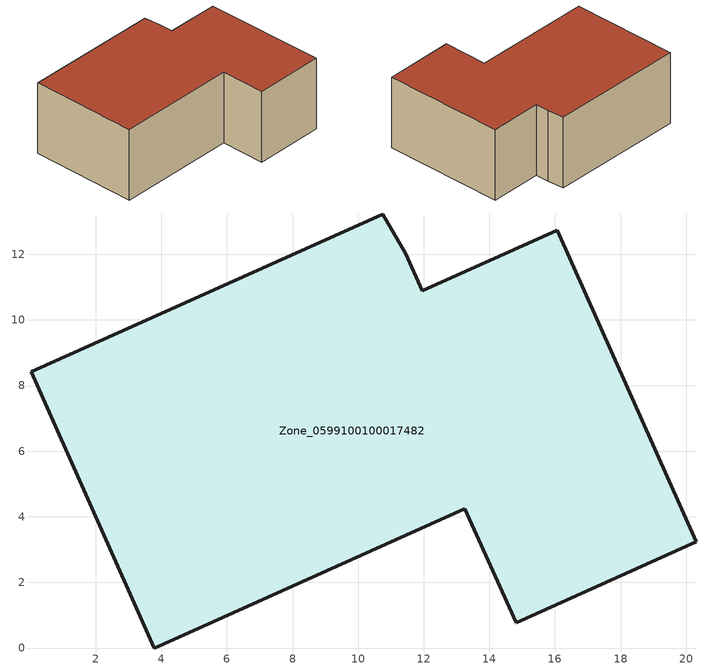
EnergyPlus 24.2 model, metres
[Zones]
Zone_0599100100017482
 floor ground (C_G): 11.95,10.9 16.07,12.74 20.31,3.24 14.82,0.76 13.25,4.24 3.79,0 0.03,8.43 10.76,13.23 11.45,12.02 z0
 wall outside (C_F): 16.07,12.74 11.95,10.9 11.45,12.02 10.76,13.23 0.03,8.43 3.79,0 13.25,4.24 14.82,0.76 20.31,3.24 16.07,12.74 z0:6.28
 roof outside (C_R): 11.45,12.02 10.76,13.23 0.03,8.43 3.79,0 13.25,4.24 14.82,0.76 20.31,3.24 16.07,12.74 11.95,10.9 z6.28
[BUILDING]
Pand.0599100100017482: North Axis=0; Terrain=City; Loads Convergence Tolerance Value=0.04; Temperature Convergence Tolerance Value=0.4; Solar Distribution=FullExterior; Maximum Number of Warmup Days=25; Minimum Number of Warmup Days=1
[Site:Location]
Rotterdam.The.Hague.AP_ZH_NLD Design_Conditions: Latitude=51.96; Longitude=4.45; Time Zone=1; Elevation=-4.5
[SITE:GROUNDTEMPERATURE:BUILDINGSURFACE]
18, 18, 18, 18, 18, 18, 18, 18, 18, 18, 18, 18
[MATERIAL] Thermal Absorptance=0.9; Solar Absorptance=0.7; Visible Absorptance=0.7
Name | Roughness | Thickness | Conductivity | Density | Specific Heat
G.D.2015-2018 | MediumSmooth | 0.15 | 0.0428571 | 540 | 1210
F.D.2015-2018 | Rough | 0.3 | 0.0666667 | 1920 | 840
R.D.2015-2018 | MediumRough | 0.2 | 0.0333333 | 1500 | 1000
[CONSTRUCTION]
C_G: G.D.2015-2018
C_F: F.D.2015-2018
C_R: R.D.2015-2018
[ZONE]
Zone_0599100100017482: Type=1; Multiplier=1; Ceiling Height=Autocalculate; Volume=Autocalculate; Floor Area=autocalculate; Part of Total Floor Area=Yes
[ZONEINFILTRATION:DESIGNFLOWRATE]
Infil_Zone_0599100100017482: Zone or ZoneList or Space or SpaceList=Zone_0599100100017482; Schedule=AlwaysOn; Design Flow Rate Calculation Method=Flow/Area; Flow Rate per Floor Area=0.0021; Constant Term Coefficient=1; Temperature Term Coefficient=0; Velocity Term Coefficient=0; Velocity Squared Term Coefficient=0
[HVACTEMPLATE:ZONE:IDEALLOADSAIRSYSTEM]
Zone_0599100100017482: Maximum Heating Supply Air Temperature=50; Minimum Cooling Supply Air Temperature=13; Maximum Heating Supply Air Humidity Ratio=0.0156; Minimum Cooling Supply Air Humidity Ratio=0.0077; Heating Limit=NoLimit; Cooling Limit=NoLimit; Dehumidification Control Type=ConstantSensibleHeatRatio; Cooling Sensible Heat Ratio=0.7; Dehumidification Setpoint=60; Humidification Control Type=None; Humidification Setpoint=30; Outdoor Air Method=None; Outdoor Air Flow Rate per Person=0.00944; Outdoor Air Flow Rate per Zone Floor Area=0; Outdoor Air Flow Rate per Zone=0; Demand Controlled Ventilation Type=None; Outdoor Air Economizer Type=NoEconomizer; Heat Recovery Type=None; Sensible Heat Recovery Effectiveness=0.7; Latent Heat Recovery Effectiveness=0.65
[ZONECONTROL:THERMOSTAT]
ThermostatControl_Zone_0599100100017482: Zone or ZoneList=Zone_0599100100017482; Control Type Schedule=DualSetpointControlType; Control 1=Thermostat_Zone_0599100100017482; Temperature Difference Between Cutout And Setpoint=0
[THERMOSTATSETPOINT:DUALSETPOINT]
Thermostat_Zone_0599100100017482: Heating Setpoint Temperature Schedule=HeatingSetpoint_Zone_0599100100017482; Cooling Setpoint Temperature Schedule=CoolingSetpoint_Zone_0599100100017482
[SCHEDULE:COMPACT]
HeatingSetpoint_Zone_0599100100017482: Through: 12/31, For: AllDays, Until: 24:00, 21
CoolingSetpoint_Zone_0599100100017482: Through: 12/31, For: AllDays, Until: 24:00, 24
DualSetpointControlType: Through: 12/31, For: AllDays, Until: 24:00, 4
AlwaysOn: Through: 12/31, For: AllDays, Until: 24:00, 1
